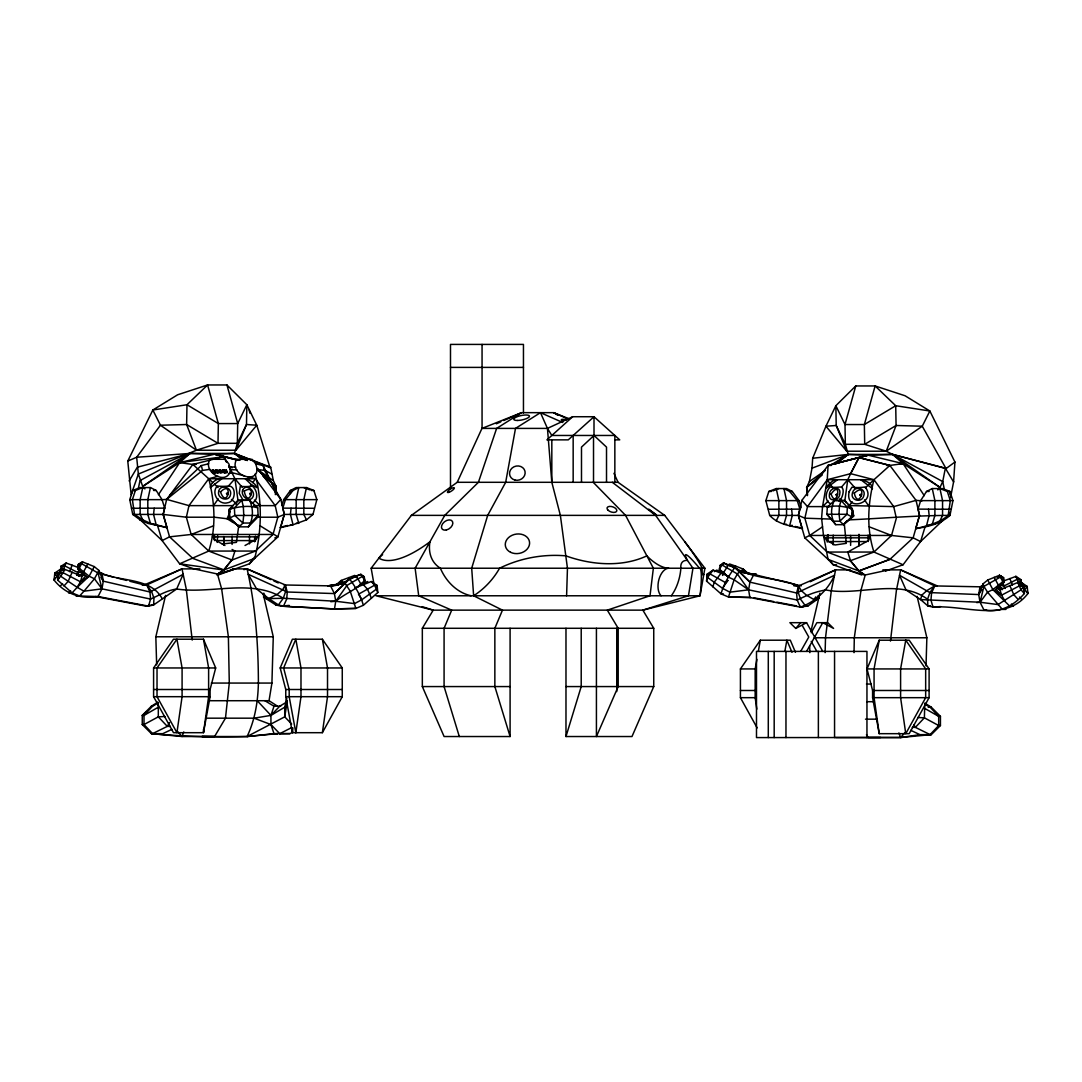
<?xml version="1.0" encoding="UTF-8"?>
<svg xmlns="http://www.w3.org/2000/svg" width="1082" height="1082" viewBox="0 0 1082 1082"><rect width="100%" height="100%" fill="white"/><g stroke="black" fill="none" stroke-linecap="round" stroke-linejoin="round"><path stroke-width="1.5" d="M223.731 544.895L223.731 536.523L223.758 544.99M858.959 535.833L858.959 545.883L858.973 534.292M355.64 588.5L364.161 581.196L364.174 576.733L360.861 574.326C349.405 577.504 340.641 587.31 327.941 585.876L339.816 584.239L344.387 582.251M854.023 652.649L854.307 637.771L861.029 589.988L865.154 575.232M825.12 652.649L825.512 637.771L831.409 589.988L835.615 569.876L850.317 569.876M890.472 641.071L896.451 589.988L900.657 569.876L882.844 569.876M277.601 706.221L269.039 700.717L271.92 683.067L273.273 636.784L263.156 593.775M926.03 665.863L926.855 637.771L917.103 596.358M566.603 595.776L567.455 568.226L560.368 515.37L551.82 482.302L547.451 428.404L540.473 412.661L515.505 428.404L505.673 482.302L487.684 515.37L471.698 568.226L473.632 595.776L502.467 610.14L494.853 628.29L494.853 686.57L510.095 736.531L444.093 736.531L422.332 686.57L422.332 628.29L433.206 610.14L642.857 610.14L700.04 595.776L704.896 568.226L664.7 515.37L618.065 482.302L613.94 473.321M810.148 581.737L835.615 569.876L798.584 585.917L798.286 592.584L800.585 599.252L805.454 605.906L808.038 605.906L819.263 597.981M827.284 507.377L826.891 514.288L835.777 524.675L843.554 524.675L853.725 515.992L852.251 508.594L844.934 500.547L834.357 500.466L827.284 507.377C835.426 504.672 844.163 506.592 852.251 508.594L851.791 516.628L843.554 524.675L839.875 521.199L839.023 513.801L839.456 506.146L841.052 500.466L847.341 507.377L846.949 514.288L839.875 521.199L833.181 521.199L826.891 514.288L846.949 514.288L852.197 516.953L852.711 510.501L849.086 505.565L852.278 501.845M292.722 727.713L292.397 732.69L322.368 732.69L342.264 696.686L342.264 667.959L322.368 639.219L292.397 639.219L280.184 667.959L285.756 689.505L285.756 696.686L292.397 732.69L292.397 727.78M157.593 702.299L151.385 706.221L142.256 715.391L142.256 724.548L151.385 733.623L182.033 736.531L247.075 736.531C255.068 719.828 257.949 701.447 258.395 683.067C258.314 644.764 255.582 606.312 247.075 568.889L232.373 568.889M807.375 495.624L806.658 487.387L809.377 481.571L812.014 468.181L812.69 458.241L825.945 426.213L835.859 405.723L855.767 385.949L875.122 385.949L905.066 395.769L929.857 410.998L954.933 462.055L953.58 481.95L945.357 468.181L892.677 454.426L886.253 451.208L864.707 444.31L845.353 444.31L836.21 425.497L835.859 405.723L845.001 424.536L845.353 444.31L848.234 454.426L868.143 455.184L892.677 454.426L946.033 468.587L954.933 462.055M217.157 542.42L217.671 535.698M846.733 451.208L836.21 425.497L825.945 426.213L846.733 451.208L886.253 451.208L922.256 426.213L896.072 425.497L864.707 444.31L864.356 424.536L875.122 385.949L895.72 405.723L929.857 410.998L922.256 426.213L946.033 468.587L945.357 468.181L942.733 481.571L940.001 487.387L903.064 463.623L868.143 455.184L828.055 465.436L827.27 479.718L822.536 506.606L821.59 518.183L823.483 535.455L828.055 559.38L833.221 564.763L861.786 574.988M924.285 495.664L903.064 463.623L889.877 465.436L873.958 479.718C867.859 503.509 866.276 528.408 873.958 552.05L903.064 564.763L920.579 541.555L942.868 520.334L940.272 522.403M60.795 569.321L61.052 566.278L66.11 563.005L78.093 567.455M912.315 727.375L915.372 727.361L924.38 717.826L924.799 703.273M275.342 494.636L276.059 486.4L273.327 480.597L270.703 467.194L234.469 453.439L190.04 453.439L136.67 457.253L127.771 461.067L131.138 494.636L138.361 474.038L136.67 457.253L160.447 425.226L186.631 424.509L217.996 443.322L237.35 443.322L246.493 424.509L246.845 404.736L226.936 384.962L207.582 384.962L177.637 394.781L152.846 410.01L127.771 461.067M997.333 587.81L999.998 589.636L1017.81 582.508L1023.653 586.43L1024.356 593.518C1014.064 605.46 1000.255 613.156 983.93 609.937L980.035 602.241L978.71 594.559L979.967 586.863L982.483 585.687M142.432 521.416L139.835 519.36L162.124 540.581L179.639 563.776L193.935 568.889L217.793 574.069L223.744 570.011L232.103 559.651L223.758 570.011M100.924 577.396L103.29 581.156L149.952 592.003L183.169 574.285L176.664 589L153.644 604.933L148.559 606.136L98.07 596.534L79.581 596.02L72.102 592.895L57.644 580.114L58.347 573.027L64.19 569.118L82.002 576.246L84.666 574.407M808.038 605.906L800.355 607.124L749.88 597.521L728.497 596.994L721.018 593.869L706.546 581.102L707.249 574.015L713.092 570.092L728.105 576.057M154.226 508.229L153.549 514.423L156.187 524.743L167.047 527.664L163.166 514.423L166.655 499.384L192.839 464.448L223.744 456.618L238.378 460.323L214.561 454.197L190.04 453.439L137.346 467.194L129.123 480.963M255.176 473.97C262.236 502.048 261.912 530.491 254.649 558.393L249.496 563.776L217.739 575.137M291.085 508.229L290.422 514.423L293.046 524.743L306.463 519.887L312.996 514.423L316.837 499.641L313.875 490.471L306.463 487.576L296.157 487.576L290.422 490.471L283.673 499.641L281.929 505.308M255.65 463.799C264.089 486.373 227.355 476.418 236.593 459.336L252.065 459.336L255.65 463.799L263.142 465.571L264.535 470.427L280.833 499.384L284.309 514.423L277.925 536.848L254.649 558.393L223.744 570.011L179.639 563.776L208.745 551.063C216.427 527.421 214.845 502.521 208.745 478.731L192.839 464.448L179.639 462.65L142.702 486.4L138.361 474.038L196.451 450.22L217.996 443.322L218.348 423.562L207.582 384.962L186.983 404.736L152.846 410.01L160.447 425.226L196.451 450.22L235.971 450.22L256.759 425.226L246.845 404.736L237.702 423.562L237.35 443.322L234.469 453.439L214.561 454.197L179.639 462.65L158.418 494.677M223.744 569.835L192.839 558.393L169.563 536.848L163.166 514.423L164.667 508.134L162.057 499.641L156.187 490.471L150.439 487.576L140.146 487.576L132.734 490.471L129.772 499.641L132.734 514.423L163.166 514.423L186.361 517.21L214.439 517.21L227.058 518.751L238.73 525.838L236.431 542.366L222.27 544.003M229.086 511.286L229.33 509.189L237.945 500.357L249.563 500.263L257.719 507.85L258.111 515.451L256.948 518.021L248.333 526.853L239.284 526.853L229.573 518.386L229.086 511.286L232.765 505.632L188.985 505.632L166.655 499.384L162.178 499.708M275.315 492.553L276.059 486.4L257.949 470.197M212.951 471.536L214.479 472.78L215.494 471.833M222.54 470.007L222.067 472.78L222.851 470.359L223.609 471.549L223.014 470.007L224.542 472.78L223.014 470.007M215.845 470.007L215.426 471.779L217.374 472.78L215.845 470.007L214.899 472.78L215.372 470.007M216.955 472.78L215.386 472.077L215.683 470.359L216.441 471.549L215.575 470.589M844.853 500.723L847.774 479.718L850.614 473.673L858.959 457.591L868.129 455.184L828.055 465.436L801.884 500.371L798.394 515.411L804.778 537.835L828.055 559.38L858.973 570.998L864.924 575.056L888.768 569.876M295.832 732.69L300.985 696.686L300.985 667.959L295.832 639.219L283.619 667.959L289.192 689.505L289.192 696.686L295.832 732.69L295.832 729.417M322.368 732.69L327.521 696.686L327.521 667.959L322.368 639.219M220.079 471.563C220.268 473.294 221.499 470.278 221.905 472.104C218.496 474.241 223.96 471.414 220.011 471.279L219.93 470.305L220.011 471.279M230.398 469.696C228.072 486.873 201.536 471.941 210.138 459.282L225.07 459.282L229.005 464.124L230.398 469.696L236.958 469.858M287.366 700.581L284.728 716.839L247.075 736.531C215.034 737.451 183.156 736.531 151.385 733.623L162.773 733.677L171.93 729.336M284.39 584.97L330.524 585.876L334.419 593.572L335.745 601.254L334.487 608.95L280.928 606.136L275.842 604.933L263.426 596.994M99.517 572.283L102.033 573.46L103.29 581.156L101.965 588.838L98.07 596.534C80.785 599.482 64.961 593.72 54.1 580.114L54.803 573.027L60.646 569.118L64.636 570.633M801.167 585.917L753.829 574.447L749.934 582.143L748.609 589.825L749.88 597.521M1018.689 583.523L1021.354 582.508L1027.197 586.43L1027.9 593.518C1005.313 623.313 963.805 604.446 932.954 607.124L927.869 605.906L920.566 599.577L906.026 589.988L899.534 575.272L929.871 592.584L978.71 594.559L983.078 583.834L987.731 580.006L999.43 575.313L1003.528 577.72L1002.825 581.67L992.87 589.609L987.555 592.192L980.035 602.241L976.735 602.606M756.805 709.129L755.168 697.674L755.168 668.933L756.886 659.357M758.32 651.378L760.321 640.206L790.306 640.206L795.446 652.297M784.856 651.378L786.857 640.206L792.01 652.297M879.22 640.206L874.067 668.933L874.067 697.674L879.22 733.677L909.205 733.677L929.1 697.674L929.1 668.933L909.205 640.206L879.22 640.206L867.02 668.933L872.592 690.492L872.592 697.674L879.22 733.677M210.097 696.686L203.47 732.69L173.499 732.69L153.59 696.686L153.59 667.959L173.499 639.219L203.47 639.219L215.683 667.959L210.097 689.505L210.097 696.686L153.59 696.686M950.496 497.706L953.661 481.571M870.171 535.455L868.684 540.391L847.774 552.05L850.614 560.99L858.986 570.998L889.877 559.38L913.14 537.835L919.538 515.411L918.036 509.122L920.66 500.628L926.517 491.458L932.265 488.564L942.557 488.564L949.969 491.458L952.944 500.628L949.969 515.411C940.61 523.958 927.761 526.772 915.67 528.638L919.538 515.411L916.048 500.371L889.877 465.436L858.973 457.591L889.877 465.436L886.618 465.436M138.334 488.577L139.984 480.597L190.04 453.439L179.639 462.65L223.731 456.685L226.571 462.055L223.731 456.604L214.574 454.197L239.961 460.337M214.98 472.78L212.829 470.251M150.439 487.576L147.815 499.641L147.815 514.423L150.439 523.323L156.187 524.743L153.549 524.364M306.463 487.576L303.826 499.641L303.826 514.423L306.463 519.887M291.653 724.034L284.728 716.839L284.728 707.222L286.838 698.12M156.66 664.889L155.835 636.784L165.587 595.37M810.918 631.401L819.913 593.166M786.546 524.297L783.909 524.297L786.546 515.411L786.546 500.628L783.909 488.564L789.657 491.458L797.272 500.628L799.896 509.122L798.394 515.411L802.262 528.638C790.901 525.893 778.066 524.608 769.708 515.411L765.867 500.628L768.842 491.458L776.24 488.564L786.546 488.564L792.281 491.458L799.03 500.628L801.207 507.701M983.2 586.065L979.967 586.863L982.551 586.863L934.74 585.917L900.657 569.876L937.31 585.917L934.74 585.917L927.044 590.474L921.932 595.019L920.566 599.577L980.035 602.241L983.93 586.39L983.078 583.834M54.776 577.666L54.1 580.114L58.901 574.001M64.19 569.118L63.175 572.784L57.644 580.114L58.347 573.027L60.835 572.784M59.632 572.784L60.646 569.118M66.11 563.005L63.392 569.24L61.052 566.278L63.256 566.129M72.156 565.142L69.532 571.634M72.183 572.162L68.18 581.332L64 585.917M76.89 575.34L79.581 568.036M70.587 590.664L68.572 592.895L72.102 592.895L77.174 587.337L80.474 581.791L82.002 576.246M706.546 581.102L707.56 577.436L713.092 570.092M712.903 586.89L714.174 582.319L721.085 573.149M818.29 595.465L816.504 599.577L813.921 599.577L806.225 595.019L801.113 590.474L798.584 585.917C778.174 577.382 753.559 579.479 734.786 567.59C728.876 575.421 723.628 584.361 721.018 593.869L723.371 593.869M218.077 476.31L208.745 478.731L188.985 505.632L186.361 517.21L191.176 534.467L208.745 551.063L232.089 560.016L255.433 551.063L273.002 534.467L277.831 517.21L275.193 505.632L255.433 478.731L247.656 476.716M855.767 385.949L845.001 424.536L864.356 424.536L895.72 405.723L896.072 425.497L886.253 451.208M850.614 560.625L873.958 552.05L891.527 535.455L896.342 518.183L893.718 506.606L873.958 479.718L850.628 473.673L827.27 479.718L807.51 506.606L804.873 518.183L809.701 535.455L827.27 552.05L850.614 560.99L858.946 570.998L864.897 575.056L847.517 569.876M798.584 585.917L793.606 585.497L798.584 585.917L796.595 592.99L797.191 600.05L800.355 607.124C815.192 602.038 828.136 589.744 834.493 575.272L796.595 592.99L749.934 582.143L734.786 567.59L723.493 562.91L720.179 565.304L719.341 569.254L723.358 572.838L728.511 577.193L734.123 579.776L748.609 589.825L797.191 600.05C806.266 595.627 815.503 591.408 826.039 589.988C858.581 596.398 898.709 577.869 927.572 599.252L927.869 605.906L930.439 605.906M221.337 471.143C221.729 468.777 216.995 470.372 219.984 472.78M612.317 482.302L655.638 515.37L692.967 568.226L688.463 595.776L642.857 610.14L653.744 628.29L653.744 686.57L631.983 736.531L565.981 736.531L581.21 686.57L581.21 628.29M925.015 527.083L920.579 541.555L913.14 537.835L891.527 535.455L809.701 535.455L804.778 537.835M290.422 524.743L293.046 524.743L280.441 527.664L284.309 514.423L282.821 508.134L285.432 499.641L293.046 490.471L298.794 487.576L296.157 499.641L296.157 514.423L298.794 523.323L296.157 523.323M213.113 471.495L213.803 470.954M232.089 560.016L234.929 551.063L232.075 549.467M140.146 519.887L142.77 519.887L140.146 514.423L140.146 499.641L142.77 487.576L135.372 490.471L132.396 499.641L134.493 514.423L142.77 519.887L150.439 523.323L147.815 523.323L140.146 519.887L132.734 514.423M87.831 563.925L83.571 571.864L81.745 572.5L77.715 568.78L78.472 564.317L82.57 561.923L94.269 566.603L98.922 570.444L103.29 581.156M94.269 566.603L89.13 576.206L77.174 587.337L60.984 576.449L58.347 573.027M98.922 570.444L94.445 578.789L83.99 591.191L79.581 596.02L76.038 596.02M280.684 706.221L274.017 706.221L270.933 715.391L270.933 724.548L274.017 733.677L289.922 733.623L292.87 732.176M275.842 604.933L278.412 604.933L283.281 598.265L285.58 591.597L285.296 584.929L247.075 568.889L243.829 569.632M927.572 599.252L929.871 592.584L934.74 585.917L931.561 592.99L930.966 600.05L932.954 607.124L940.488 606.583M183.791 731.946L182.033 736.531L177.854 731.743M235.971 450.22L246.493 424.509L256.759 425.226L270.027 467.6L270.703 467.194M230.223 511.461L227.058 518.751L229.776 518.021L229.33 509.189C238.5 506.701 248.441 505.064 257.719 507.85M231.494 508.54L232.765 505.632M218.442 471.657L219.186 470.007L218.172 471.36L216.806 470.007L218.713 472.78M374.02 584.429L371.167 568.226L411.376 515.37L457.213 482.302L481.963 428.404L521.592 412.661L553.686 412.661L568.929 418.707M212.694 472.78C211.896 472.753 213.249 467.681 214.033 471.4M213.289 471.779L215.291 472.78M213.654 471.684L215.088 472.55M218.321 472.78L216.806 470.007M224.19 470.251L226.544 472.023L224.19 470.251L225.178 472.78L224.745 470.359L227.044 472.55L226.409 470.007M224.542 472.78L222.594 471.779M225.178 472.78L224.853 470.007M224.123 472.78L223.785 471.833M224.813 472.78L224.299 470.007M224.637 470.589L226.598 472.55M776.24 520.875L778.878 515.411L778.878 500.628L776.24 488.564M850.614 473.673L858.986 457.591L828.055 465.436L831.314 465.436M235.876 504.185L237.945 500.357L249.563 500.263C253.499 508.486 253.58 519.211 248.333 526.853M284.106 584.929L285.296 584.929L282.754 589.487L277.641 594.045L268.769 598.589L266.186 598.589L263.805 593.112M800.68 651.405L808.781 637.041L802.303 625.545M811.202 632.727L816.883 622.677L827.676 622.677L833.573 628.426L822.766 622.677L806.577 651.405M169.549 722.519L167.318 726.374L152.589 733.623L144.001 724.548L144.001 715.391L152.589 706.221L157.945 703.097M57.644 580.114L59.091 577.666M76.876 575.11L78.283 572.757L81.164 571.932M214.561 736.531L202.023 736.504L214.561 736.531L225.475 718.178L229.289 683.067L228.383 636.784L221.661 589L217.536 574.244M749.934 582.143L736.085 568.361L724.345 563.411L720.179 565.304L721.829 564.845L737.397 573.987L748.609 589.825L729.823 592.179L722.546 588.324L727.821 580.371M823.483 535.455L826.648 540.391L834.979 544.99L846.286 543.353L844.271 523.756L847.098 520.74M79.04 565.737L81.109 562.437M978.71 594.559L981.861 589.528M259.22 534.467L256.055 539.404L245.032 545.49M249.712 487.171L251.416 484.655L245.181 478.731A21.532 16.419 69.4 0 1 252.836 482.572A9.941 8.169 36.7 0 1 257.002 487.644L251.416 484.655M252.836 482.572L255.433 478.731L208.745 478.731L212.816 482.572A11.199 10.901 6.4 0 1 220.146 478.771L221.851 478.731L210.314 487.644A9.941 8.426 30.3 0 1 212.816 482.572M757.143 727.916L740.426 697.674L740.426 668.933L760.321 640.206M213.614 471.36L212.64 470.305L213.086 472.78M813.921 599.577L815.855 596.831M213.492 505.632L218.239 498.91M289.232 605.406L280.928 606.136L334.487 608.95L355.87 608.422L363.349 605.298C360.725 595.79 355.491 586.85 349.567 579.019L334.419 593.572L287.271 592.003L248.197 574.285L256.65 589L268.769 598.589L283.281 598.265L335.745 601.254L346.957 585.416L362.538 576.273L364.174 576.733L365.013 580.682C356.654 589.528 344.996 593.45 335.745 601.254L330.767 601.7M249.496 563.776L254.351 557.325M987.731 580.006L992.87 589.609L1001.526 595.195L1018.825 586.173L1023.653 586.43L1021.016 589.839L998.01 604.581L980.035 602.241M1027.224 591.07L1027.9 593.518L1024.546 589.839L1027.197 586.43L1022.368 586.173L1021.354 582.508L1024.708 586.173M839.01 501.128C842.864 498.626 846.165 485.223 838.726 487.143A44.578 34.854 -53.3 0 1 830.232 486.981C825.701 491.133 823.902 500.709 830.53 503.712M841.566 487.049L847.774 479.718L855.375 488.28M822.766 651.405L806.577 622.677L789.887 622.677L795.77 628.426L800.68 622.677M937.81 489.903L940.001 487.387L892.677 454.426L848.234 454.426L812.69 458.241M904.836 732.717L900.657 737.518L756.494 737.586L756.494 651.405L866.952 651.405L866.952 737.586M228.424 486.048C236.688 485.602 235.835 501.737 227.761 502.738C218.659 505.456 210.787 493 217.252 486.007A44.578 41.008 17.8 0 0 227.315 486.156L228.424 486.048L234.929 478.731L228.654 466.044L232.089 472.685L244.546 475.918M55.006 575.313L54.803 573.027L63.175 572.784L80.474 581.791L85.884 575.813M60.457 585.917L62.553 583.617M722.533 575.435L724.629 573.149L716.636 570.092L714.296 571.661M733.907 568.077L735.692 566.129L743.104 569.024L748.365 573.528L756.413 574.447L744.538 572.811L739.966 570.823M727.875 580.561L725.846 582.779L709.738 573.771L707.249 574.015L707.56 577.436L722.546 588.324M740.954 571.377L743.104 569.024L746.458 573.162L756.413 574.447M334.419 593.572L348.282 579.79L360.861 574.326L365.013 580.682L364.161 581.196M913.884 724.791L915.372 727.361L930.101 734.61L938.689 725.535L938.689 716.365L930.101 707.209L924.745 704.071M925.096 703.273L931.304 707.209L940.434 716.365L940.434 725.535L931.304 734.61L900.657 737.518L835.615 737.518M801.884 500.371L807.51 506.606L822.536 506.606L828.312 501.007M865.411 487.793L873.958 479.718L827.27 479.718L832.775 487.833M170.023 494.893L201.32 465.571L208.664 463.759M481.963 428.404L547.451 428.404L572.662 416.732L594.004 416.732L594.004 435.464L581.494 447.109L581.494 482.302M995.088 590.38L1004.285 582.17L1003.528 577.72L999.43 575.313L1002.825 581.67L1004.285 582.17L1003.636 580.236M79.446 576.246L83.071 572.919M363.349 605.298L377.807 592.53L377.104 585.443L371.261 581.521L354.842 588.067M572.662 416.732L546.937 439.86L568.266 439.86L594.004 416.732L619.729 439.86L614.806 439.86M807.564 495.083L806.658 487.387L823.551 472.266M844.271 523.756L853.671 515.708M850.817 518.386L853.292 516.046M166.655 499.384L202.55 470.427L209.867 469.331M806.658 487.387L822.239 475.025M837.833 462.663L848.234 454.426L812.014 468.181M83.138 572.554L78.472 576.246L84.071 572.784M147.22 711.469L142.256 715.391L144.001 715.391L158.31 707.222L157.891 702.286M80.474 581.791L89.13 576.206L94.445 578.789L101.965 588.838L150.547 599.076C159 595.398 166.98 590.353 176.664 589C211.112 594.329 252.16 578.315 283.281 598.265M361.807 599.753L376.793 588.865L377.104 585.443L374.615 585.186L358.507 594.207L361.807 599.753L354.531 603.607L335.745 601.254M809.377 481.571L825.458 470.345M834.831 463.786L848.234 454.426L833.221 463.623L836.535 463.623M190.04 453.439L142.702 486.4L144.893 488.915M216.657 574.84L235.186 568.889L217.807 574.069L219.146 573.149M217.793 574.069L223.744 570.011M809.701 535.455L822.536 526.826M727.118 565.629L729.633 563.993L735.692 566.129M221.188 471.13L220.133 470.251M286.852 701.92L279.738 706.221L270.933 715.391L254.094 718.178L205.607 718.178M356.614 577.504L354.72 575.421L341.249 580.452L335.988 584.956L327.941 585.876L344.766 582.846L350.23 591.205L355.87 608.422L331.904 608.95M354.747 576.977L355.802 576.341L357.899 578.775L360.996 584.266L359.927 584.916M284.728 707.222L270.933 715.391L257.232 700.717M795.77 628.426L806.577 622.677M252.065 502.995C259.085 500.127 257.367 489.943 252.255 485.994A45.836 37.748 48.9 0 1 240.339 486.264L239.203 493.324L243.166 500.398M254.094 718.178L270.933 724.548L279.738 733.677L291.112 727.875M141.742 584.551L146.773 584.929L182.033 568.889L199.845 568.889M496.34 423.806L500.79 421.845M503.766 420.533L521.592 412.661L496.624 428.404L478.406 482.302L444.743 515.37L415.123 568.226L418.707 595.776L451.694 610.14L444.08 628.29L444.08 686.57L459.309 736.531M997.225 577.436L1000.891 575.827M851.236 517.02L853.495 516.019M772.954 490.876L778.878 488.564M1003.907 580.858L1015.89 576.408L1020.948 579.682L1021.327 584.239M157.688 526.095L162.124 540.581L169.563 536.848L191.176 534.467L213.492 525.838M359.738 584.578L367.731 581.521M889.877 559.38L858.959 570.809M885.603 571.012L903.064 564.763M274.801 537.916L277.925 536.848L260.167 525.838M915.67 528.638C927.112 525.838 938.919 523.161 948.211 515.411L950.307 500.628L947.332 491.458L939.933 488.564L942.557 500.628L942.557 515.411L939.933 520.875L942.557 520.875M228.965 473.497L232.075 472.685M280.157 527.299L287.487 525.473M95.486 596.534L145.975 606.136L149.789 605.23M342.48 582.603L337.909 584.591L341.249 580.452L343.4 582.806M343.643 583.523L330.524 585.876L339.816 584.239M979.967 586.863L983.146 586.39M57.292 572.784L54.803 573.027L57.454 576.449M848.991 519.874C882.696 518.346 916.224 515.424 949.969 515.411L949.969 512.341M220.836 471.022L220.119 471.049M822.536 506.606L828.947 506.227M220.633 472.496L221.377 472.158L220.417 472.266M164.951 716.5L158.31 716.839L144.001 724.548L142.256 724.548M61.052 566.278L65.245 566.129L78.283 572.757M799.896 509.122L768.477 509.257M164.667 508.134L131.504 508.283M279.738 733.677L289.922 733.623M910.76 730.309L919.916 734.664L931.304 734.61L930.101 734.61M880.667 737.491L868.129 737.518L866.452 734.692M450.491 367.393L523.458 367.393M899.737 463.623L903.064 463.623L892.677 454.426L942.733 481.571L944.37 489.564M192.839 464.448L196.085 464.448M212.058 470.251L213.614 470.454L213.397 471.536M215.264 470.251L217.374 472.78M219.362 470.251L220.971 471.062M219.822 470.535L220.971 470.859M215.534 471.549L216.441 471.549M223.609 471.549L222.554 472.077L223.676 472.077M457.213 482.302L618.065 482.302M132.734 490.471L135.372 490.471M153.549 490.471L156.187 490.471M293.046 490.471L290.422 490.471L290.422 493.527M311.237 490.471L313.875 490.471M768.842 491.458L771.466 491.458M789.657 491.458L792.281 491.458M926.517 491.458L929.154 491.458M947.332 491.458L949.969 491.458L949.969 494.515M129.772 499.641L162.057 499.641M283.673 499.641L316.837 499.641M765.867 500.628L799.03 500.628M920.66 500.628L952.944 500.628M253.621 505.632L275.193 505.632L280.833 499.384L257.624 468.425M849.086 505.565L850.398 508.472L849.086 505.565L893.718 506.606L916.048 500.371L922.013 500.804M314.226 508.283L282.821 508.134M951.2 509.257L918.036 509.122M852.373 510.501L847.909 505.105M312.996 514.423L284.309 514.423L277.831 517.21L256.529 517.21M411.376 515.37L664.7 515.37M769.708 515.411L798.394 515.411L804.873 518.183L831.382 519.103M934.902 524.297L932.265 524.297L934.902 515.411L934.902 500.628L932.265 488.564M240.096 525.473L237.337 525.473L238.73 525.838M167.047 527.664L147.815 523.323M191.176 534.467L273.002 534.467M212.343 536.848L257.976 536.848M824.727 537.835L870.361 537.835M216.238 540.581L254.27 540.581M828.433 541.555L866.466 541.555M208.745 551.063L255.433 551.063M827.27 552.05L873.958 552.05M836.535 564.763L833.221 564.763L831.274 562.18M371.167 568.226L704.896 568.226M162.124 598.589C150.763 577.531 121.103 581.873 102.033 573.46L99.449 573.46L113.826 577.152M151.074 604.933L153.644 604.933L153.942 598.265L151.642 591.597L146.773 584.929L141.877 584.551M145.975 606.136L148.559 606.136L150.547 599.076L149.952 592.003L146.773 584.929M1005.962 609.409L1002.419 609.409L987.555 592.192L983.93 586.39L1000.079 577.261L1003.528 577.72M983.93 609.937L986.514 609.937M422.332 628.29L653.744 628.29M155.835 636.784L273.273 636.784M814.246 637.771L926.855 637.771M153.59 667.959L215.683 667.959M280.184 667.959L342.264 667.959M740.426 668.933L755.168 668.933M867.02 668.933L929.1 668.933M211.328 683.067L271.92 683.067M866.466 684.054L871.362 684.054M422.332 686.57L510.095 686.57M565.981 686.57L653.744 686.57M153.59 689.505L210.097 689.505M285.756 689.505L342.264 689.505M740.426 690.492L755.168 690.492M872.592 690.492L929.1 690.492M285.756 696.686L342.264 696.686M740.426 697.674L755.168 697.674M872.592 697.674L929.1 697.674M209.029 700.717L269.039 700.717M866.925 701.704L873.661 701.704M151.385 706.221L152.589 706.221M928.207 707.209L931.304 707.209M940.434 716.365L938.689 716.365L924.38 708.21M865.492 719.165L877.083 719.165M940.434 725.535L938.689 725.535L924.38 717.826L917.739 717.488M919.916 734.664L900.657 737.518L898.899 732.933M170.388 726.387L167.318 726.374L158.31 716.839L158.31 707.222M750.881 597.48L728.497 596.994L734.123 579.776L737.397 573.987L739.588 571.431L748.365 573.528M235.768 467.072L230.06 466.91L232.17 467.87M257.043 469.385L264.535 470.427M744.538 572.811L753.829 574.447L740.71 572.094M754.086 597.832L773.63 601.551M776.876 602.16L796.42 605.879M799.679 606.502L802.939 607.124M932.995 606.515L935.538 607.124M741.887 571.174L746.458 573.162M795.216 526.461L802.546 528.273M98.8 572.662L102.033 573.46M117.032 577.977L126.621 580.425M129.813 581.25L144.204 584.929L182.033 568.889L186.239 589L192.217 640.084M999.403 584.916L1003.717 586.146L1016.755 579.519L1020.948 579.682L1018.608 582.643L1015.89 576.408L1017.783 578.478M422.21 606.664L433.206 610.14L376.022 595.776L700.04 595.776A46.323 5.64 -80.2 0 0 699.472 568.226A34.908 3.476 53.4 0 0 687.449 560.408A22.763 10.441 47.5 0 0 680.876 568.226A33.596 18.976 -78 0 1 671.3 595.776M1000.255 585.903L998.429 585.254L994.169 577.328M869.225 526.826L891.527 535.455M303.826 487.576L309.75 489.889M240.975 458.592L234.469 453.439L270.027 467.6M568.537 419.221L553.686 412.661L557.852 415.285M540.473 412.661L562.748 422.494M247.075 568.889L270.838 579.587M273.8 580.926L278.25 582.928M361.402 575.475L364.174 576.733M242.517 459.052L234.469 453.439L247.359 460.567M264.549 470.075L271.704 474.038M224.934 545.49L214.02 539.404L212.545 534.467M77.174 587.337L83.99 591.191L101.965 588.838L98.07 573L81.921 563.871L78.472 564.317L77.715 568.78L79.175 568.266L82.57 561.923L78.472 564.317L79.175 568.266L89.13 576.206M729.62 565.548L728.551 564.912L723.358 572.838L728.727 577.071M724.345 563.411L723.493 562.91L719.341 569.254L724.426 573.487M264.887 700.717L274.017 706.221M234.469 453.439L245.398 460.134M997.929 586.187L1002.135 588.77M268.769 598.589L278.412 604.933L283.511 606.136L286.689 599.076L287.271 592.003L285.296 584.929M258.584 470.291L273.327 480.597M998.862 585.944L1002.365 588.716M263.061 476.094L276.059 486.4M231.453 499.424L236.295 503.563M81.745 572.5L86.912 576.977M998.929 586.322L1002.554 589.649M992.87 589.609L1009.898 606.285L1013.428 606.285L1011.413 604.067M594.004 435.464L606.515 447.109L606.515 482.302M214.506 484.168L218.145 487.603M254.392 500.019L260.167 505.632M593.22 482.302L625.572 515.37L653.366 568.226L650.012 595.776L607.3 610.14L618.187 628.29L618.187 686.57L596.425 736.531L596.425 628.29M997.131 587.066L1000.539 590.542M216.698 470.251L218.05 471.698M1023.653 586.43L1024.356 593.518L1021.016 589.839L1017.81 582.508L1020.056 584.956M1019.447 597.021L1021.543 599.306M1018 599.306L1013.82 594.721L1009.817 585.565M371.261 581.521L374.615 585.186L377.807 592.53M363.268 584.578L367.461 589.163L371.451 598.319M348.675 577.558L350.446 579.506M996.116 589.203L1001.526 595.195L1004.826 600.74M999.43 575.313L1001.54 577.774M242.179 487.292L234.929 478.731L238.054 500.885M229.573 518.386L232.887 522.376M835.777 524.675C830.205 518.129 830.624 507.85 834.357 500.466L844.934 500.547L846.286 502.873M864.477 499.884L869.225 506.606M839.848 498.68L841.58 501.439M547.451 428.404L551.82 435.464L614.846 435.464L614.846 482.302M1022.368 586.173L1024.546 589.839M1015.89 576.408L1017.121 578.478M1017.81 582.508L1019.271 584.956M1012.468 585.024L1009.844 578.532M1005.124 588.5L1002.852 583.009M811.202 641.356L816.883 651.405M263.142 465.571L277.465 494.893M196.451 450.22L186.631 424.509L186.983 404.736L218.348 423.562L237.702 423.562L226.936 384.962M999.998 589.636L1001.526 595.195M201.32 465.571L202.55 470.427M226.3 470.251L226.922 472.78M226.043 470.007L226.436 472.252M219.47 470.007L220.106 472.55M212.167 470.007L212.802 472.55M249.158 410.01L249.901 413.202M203.47 639.219L208.623 667.959L208.623 696.686L203.47 732.69L203.47 729.417M928.491 509.203L929.154 515.411L926.517 525.73L929.154 525.352M791.618 509.203L792.281 515.411L789.657 525.73L792.281 525.352M809.661 646.035L809.85 652.649M868.129 535.13L868.143 541.555M850.614 535.455L850.614 545.409M834.56 651.405L834.56 737.586M833.221 535.13L833.221 544.868M828.055 534.63L828.055 541.149M827.27 535.455L827.27 542.096M818.371 651.405L818.371 737.586M785.965 651.405L785.965 737.586M774.185 651.405L774.185 737.586M768.288 651.405L768.288 737.586M616.754 628.29L616.754 691.574M593.518 435.464L593.518 482.302M573.162 435.464L573.162 482.302M565.981 628.29L565.981 736.531M551.82 440.482L551.82 482.302M523.458 413.026L523.458 344.414L450.491 344.414L450.491 488.455M510.095 628.29L510.095 736.531M482.058 344.414L482.058 428.229M255.433 536.131L255.433 541.108M254.649 536.848L254.649 541.825M249.496 535.752L249.496 543.894M232.089 536.131L232.089 544.422M214.574 535.59L214.561 540.581M471.143 595.776A45.322 36.572 73.1 0 1 440.374 568.226A51.354 33.623 -37.3 0 1 429.933 541.798A100.031 36.666 -50.3 0 1 378.849 558.123A46.418 4.612 -53.4 0 1 382.622 554.701M703.8 574.461A23.588 2.881 -80.2 0 1 702.177 568.226A30.851 3.07 53.4 0 0 684.798 541.798M473.632 595.776A82.516 80.704 35.8 0 0 499.573 568.226A101.64 81.15 -9.5 0 1 565.805 555.85A111 79.5 31.7 0 0 646.86 555.85A27.794 12.741 47.5 0 0 668.771 568.226A14.756 8.331 -78 0 0 658.938 579.438A14.756 8.331 -78 0 0 661.075 595.776M563.249 421.439A7.466 1.461 16.5 0 1 566.616 419.87M859.933 494.974C861.583 498.586 862.489 491.715 859.933 494.974M218.686 491.471C216.779 498.788 229.032 502.616 230.493 494.677C232.4 487.36 220.16 483.532 218.686 491.471M220.498 491.958C227.234 510.501 233.739 478.771 220.498 491.958M829.515 494.055C827.5 502.413 839.551 501.209 839.727 494.055C841.728 485.71 829.691 486.9 829.515 494.055M831.084 494.055C836.819 510.379 842.662 477.919 831.084 494.055M243.748 514.924L242.923 523.039L239.284 526.853L229.776 518.021L234.767 515.451L258.111 515.451L250.713 523.039L242.923 523.039L234.767 515.451L234.388 507.85L241.786 500.263L243.328 506.511L243.748 514.924M226.53 493.473C227.639 497.477 229.587 490.985 226.53 493.473M182.087 696.686L176.934 732.69L157.025 696.686L157.025 667.959L176.934 639.219L182.087 667.959L182.087 696.686M242.625 490.241C240.218 496.178 250.172 503.698 253.161 496.422C255.555 490.471 245.6 482.964 242.625 490.241M244.234 491.187C248.265 510.352 258.084 482.302 244.234 491.187M836.061 494.717C837.049 498.261 838.645 491.512 836.061 494.717M905.756 640.206L900.603 668.933L900.603 697.674L905.756 733.677L925.665 697.674L925.665 668.933L905.756 640.206M849.127 491.728C844.501 513.125 877.786 502.778 865.1 486.981A45.836 41.508 -28.4 0 1 851.913 487.238L849.127 491.728M852.562 492.716C849.613 500.317 861.908 503.59 863.747 495.921C866.696 488.307 854.401 485.047 852.562 492.716M854.28 493.203C858.648 511.786 868.832 480.083 854.28 493.203M648.794 509.324L655.854 514.518L648.794 509.324M249.739 493.5C250.253 497.558 252.904 492.012 249.739 493.5M837.522 479.718L825.701 488.631A9.941 8.169 -36.7 0 1 829.867 483.546A11.199 8.534 -69.4 0 1 836.183 479.759L837.522 479.718M274.017 733.677L247.075 736.531L277.601 733.623L274.017 733.677M872.39 488.631L860.853 479.718A21.532 20.964 -6.4 0 1 869.887 483.546A9.941 8.426 -30.3 0 1 872.39 488.631M514.924 480.056A7.872 7.141 -15.5 0 0 524.986 471.252A7.872 7.141 -15.5 0 0 512.097 468.033A7.872 7.141 -15.5 0 0 514.924 480.056M449.273 492.229A4.112 1.123 -33.5 0 0 454.359 487.982A4.112 1.123 -33.5 0 0 449.003 490.105A4.112 1.123 -33.5 0 0 449.273 492.229M517.291 420.465A8.047 2.245 -11.7 0 0 529.49 416.354A8.047 2.245 -11.7 0 0 518.062 416.367A8.047 2.245 -11.7 0 0 517.291 420.465M608.03 510.19A5.099 2.691 18.5 0 0 616.47 511.543A5.099 2.691 18.5 0 0 611.303 506.484A5.099 2.691 18.5 0 0 608.03 510.19M510.582 552.307A12.227 9.765 -9.5 0 0 529.571 543.786A12.227 9.765 -9.5 0 0 512.138 535.265A12.227 9.765 -9.5 0 0 510.582 552.307M446.366 529.991A6.424 4.206 -37.3 0 0 452.438 521.402A6.424 4.206 -37.3 0 0 442.633 523.702A6.424 4.206 -37.3 0 0 446.366 529.991"/></g></svg>
